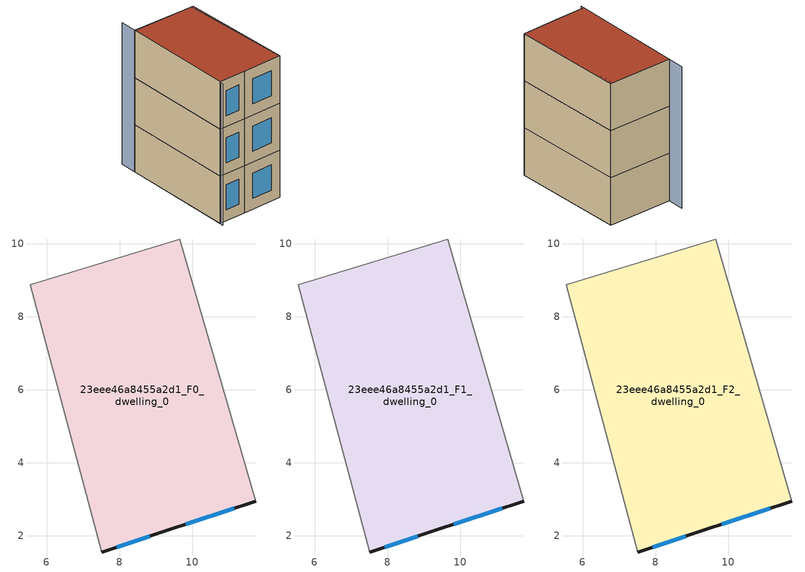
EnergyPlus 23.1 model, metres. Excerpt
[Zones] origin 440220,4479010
23eee46a8455a2d1_F0_dwelling_0
 floor ground (EU_floor_Construction): 9.65,10.14 11.74,2.95 9.23,2.11 7.51,1.55 5.55,8.88 z0
 wall outside (EU_wall_Construction): 7.51,1.55 9.23,2.11 11.74,2.95 z0:3
 wall adiabatic (EU_wall_Construction): 11.74,2.95 9.65,10.14 5.55,8.88 7.51,1.55 z0:3
 window (EU_Window_Construction): 7.92,1.68 8.83,1.98 / 9.82,2.31 11.15,2.75 z0.7:2.3
23eee46a8455a2d1_F1_dwelling_0
 floor to 23eee46a8455a2d1_F0_dwelling_0 (EU_floor_Construction): 9.65,10.14 11.74,2.95 9.23,2.11 7.51,1.55 5.55,8.88 z3
 wall outside (EU_wall_Construction): 7.51,1.55 9.23,2.11 11.74,2.95 z3:6
 wall adiabatic (EU_wall_Construction): 11.74,2.95 9.65,10.14 5.55,8.88 7.51,1.55 z3:6
 window (EU_Window_Construction): 7.92,1.68 8.83,1.98 / 9.82,2.31 11.15,2.75 z3.7:5.3
23eee46a8455a2d1_F2_dwelling_0
 floor to 23eee46a8455a2d1_F1_dwelling_0 (EU_floor_Construction): 9.65,10.14 11.74,2.95 9.23,2.11 7.51,1.55 5.55,8.88 z6
 wall outside (EU_wall_Construction): 7.51,1.55 9.23,2.11 11.74,2.95 z6:9
 wall adiabatic (EU_wall_Construction): 11.74,2.95 9.65,10.14 5.55,8.88 7.51,1.55 z6:9
 window (EU_Window_Construction): 7.92,1.68 8.83,1.98 / 9.82,2.31 11.15,2.75 z6.7:8.3
 roof outside (EU_roof_Construction): 11.74,2.95 9.65,10.14 5.55,8.88 7.51,1.55 9.23,2.11 z9
shading: 5.26,9.96 7.57,1.33 / 11.74,2.95 9.51,10.09 z0:9
[Building]
EU S2 Campaign: North Axis=0; Terrain=City; Solar Distribution=FullExterior
[Site:Location]
Madrid: Latitude=40.5; Longitude=-3.5; Time Zone=1; Elevation=609
[SizingPeriod:WeatherFileDays]
AnnualSizingPeriod: Begin Month=1; Begin Day of Month=1; End Month=12; End Day of Month=31; Day of Week for Start Day=Monday; Use Weather File Daylight Saving Period=No; Use Weather File Rain and Snow Indicators=No
[MATERIAL]
EU_InternalMass_Material: Roughness=MediumRough; Thickness=0.1; Conductivity=1; Density=1800; Specific Heat=900; Thermal Absorptance=0.9; Solar Absorptance=0.7; Visible Absorptance=0.7
[MATERIAL:NOMASS] Roughness=MediumRough; Thermal Absorptance=0.9; Solar Absorptance=0.7; Visible Absorptance=0.7
Name | Thermal Resistance
EU_wall_NoMass | 0.419739
EU_roof_NoMass | 0.352165
EU_floor_NoMass | 0.608284
[WINDOWMATERIAL:SIMPLEGLAZINGSYSTEM]
EU_Window_SimpleGlazing: UFactor=4.8352; Solar Heat Gain Coefficient=0.85; Visible Transmittance=0.85
[CONSTRUCTION]
EU_wall_Construction: EU_wall_NoMass
EU_roof_Construction: EU_roof_NoMass
EU_floor_Construction: EU_floor_NoMass
EU_Window_Construction: EU_Window_SimpleGlazing
EU_InternalMass_Construction: EU_InternalMass_Material
[ZONE] Type=1; Multiplier=1; Ceiling Height=autocalculate; Floor Area=autocalculate; Part of Total Floor Area=Yes
Name | Volume
23eee46a8455a2d1_F0_dwelling_0 | 98.8037
23eee46a8455a2d1_F1_dwelling_0; 23eee46a8455a2d1_F2_dwelling_0 | 98.8044
[INTERNALMASS] Construction=EU_InternalMass_Construction; Surface Area=32.9347
Name | Zone or ZoneList
23eee46a8455a2d1_F0_dwelling_0_EU_InternalMass | 23eee46a8455a2d1_F0_dwelling_0
23eee46a8455a2d1_F1_dwelling_0_EU_InternalMass | 23eee46a8455a2d1_F1_dwelling_0
23eee46a8455a2d1_F2_dwelling_0_EU_InternalMass | 23eee46a8455a2d1_F2_dwelling_0
[OTHEREQUIPMENT] Fuel Type=Electricity; Design Level Calculation Method=Watts/Area; Power per Zone Floor Area=1; Fraction Latent=0; Fraction Radiant=0; Fraction Lost=0; Carbon Dioxide Generation Rate=0; EndUse Subcategory=EU_Step8_InternalGains
Name | Zone or ZoneList or Space or SpaceList | Schedule
EU_Step8_InternalGain_23eee46a8455a2d1_F0_dwelling_0_f000 | 23eee46a8455a2d1_F0_dwelling_0 | EU_Step8_GainSchedule_23eee46a8455a2d1_F0_dwelling_0_f000
EU_Step8_InternalGain_23eee46a8455a2d1_F1_dwelling_0_f000 | 23eee46a8455a2d1_F1_dwelling_0 | EU_Step8_GainSchedule_23eee46a8455a2d1_F1_dwelling_0_f000
EU_Step8_InternalGain_23eee46a8455a2d1_F2_dwelling_0_f000 | 23eee46a8455a2d1_F2_dwelling_0 | EU_Step8_GainSchedule_23eee46a8455a2d1_F2_dwelling_0_f000
[ZONEVENTILATION:DESIGNFLOWRATE] Schedule=EU_AlwaysOn; Design Flow Rate Calculation Method=AirChanges/Hour; Air Changes per Hour=0.703302; Ventilation Type=Natural; Fan Pressure Rise=0; Fan Total Efficiency=1; Constant Term Coefficient=1; Temperature Term Coefficient=0; Velocity Term Coefficient=0; Velocity Squared Term Coefficient=0; Minimum Indoor Temperature=-100; Maximum Indoor Temperature=100; Delta Temperature=-100; Minimum Outdoor Temperature=-100; Maximum Outdoor Temperature=100; Maximum Wind Speed=40
Name | Zone or ZoneList or Space or SpaceList
EU_ConstantAir_23eee46a8455a2d1_F0_dwelling_0 | 23eee46a8455a2d1_F0_dwelling_0
EU_ConstantAir_23eee46a8455a2d1_F1_dwelling_0 | 23eee46a8455a2d1_F1_dwelling_0
EU_ConstantAir_23eee46a8455a2d1_F2_dwelling_0 | 23eee46a8455a2d1_F2_dwelling_0
[HVACTEMPLATE:THERMOSTAT] Constant Heating Setpoint=20; Constant Cooling Setpoint=50
EU_HeatOnly_23eee46a8455a2d1_F0_dwelling_0; EU_HeatOnly_23eee46a8455a2d1_F1_dwelling_0; EU_HeatOnly_23eee46a8455a2d1_F2_dwelling_0
[HVACTEMPLATE:ZONE:IDEALLOADSAIRSYSTEM] System Availability Schedule=EU_AlwaysOn; Maximum Heating Supply Air Temperature=50; Minimum Cooling Supply Air Temperature=13; Maximum Heating Supply Air Humidity Ratio=0.0156; Minimum Cooling Supply Air Humidity Ratio=0.0077; Heating Limit=NoLimit; Cooling Limit=NoLimit; Heating Availability Schedule=EU_AlwaysOn; Cooling Availability Schedule=EU_CoolingOff; Dehumidification Control Type=ConstantSensibleHeatRatio; Cooling Sensible Heat Ratio=0.7; Dehumidification Setpoint=60; Humidification Control Type=None; Humidification Setpoint=30; Outdoor Air Method=None; Outdoor Air Flow Rate per Person=0.00944; Outdoor Air Flow Rate per Zone Floor Area=0; Outdoor Air Flow Rate per Zone=0; Demand Controlled Ventilation Type=None; Outdoor Air Economizer Type=NoEconomizer; Heat Recovery Type=None; Sensible Heat Recovery Effectiveness=0.7; Latent Heat Recovery Effectiveness=0.65
Name | Template Thermostat
23eee46a8455a2d1_F0_dwelling_0 | EU_HeatOnly_23eee46a8455a2d1_F0_dwelling_0
23eee46a8455a2d1_F1_dwelling_0 | EU_HeatOnly_23eee46a8455a2d1_F1_dwelling_0
23eee46a8455a2d1_F2_dwelling_0 | EU_HeatOnly_23eee46a8455a2d1_F2_dwelling_0
[SIZING:ZONE] Zone Cooling Design Supply Air Temperature Input Method=SupplyAirTemperature; Zone Cooling Design Supply Air Temperature=13; Zone Heating Design Supply Air Temperature Input Method=SupplyAirTemperature; Zone Heating Design Supply Air Temperature=50; Zone Cooling Design Supply Air Humidity Ratio=0.008; Zone Heating Design Supply Air Humidity Ratio=0.008; Cooling Design Air Flow Method=DesignDay; Cooling Design Air Flow Rate=0; Cooling Minimum Air Flow per Zone Floor Area=0.000762; Cooling Minimum Air Flow=0; Cooling Minimum Air Flow Fraction=0.2; Heating Design Air Flow Method=DesignDay; Heating Design Air Flow Rate=0; Heating Maximum Air Flow per Zone Floor Area=0.002032; Heating Maximum Air Flow=0.141576; Heating Maximum Air Flow Fraction=0.3; Account for Dedicated Outdoor Air System=No; Dedicated Outdoor Air System Control Strategy=NeutralSupplyAir; Dedicated Outdoor Air Low Setpoint Temperature for Design=autosize; Dedicated Outdoor Air High Setpoint Temperature for Design=autosize; Zone Load Sizing Method=Sensible Load Only No Latent Load; Zone Latent Cooling Design Supply Air Humidity Ratio Input Method=HumidityRatioDifference; Zone Cooling Design Supply Air Humidity Ratio Difference=0.005; Zone Latent Heating Design Supply Air Humidity Ratio Input Method=HumidityRatioDifference; Zone Humidification Design Supply Air Humidity Ratio Difference=0.005
23eee46a8455a2d1_F0_dwelling_0; 23eee46a8455a2d1_F1_dwelling_0; 23eee46a8455a2d1_F2_dwelling_0
[SCHEDULE:CONSTANT]
Name | Hourly Value
EU_AlwaysOn | 1
EU_CoolingOff | 0
[SCHEDULE:FILE] Column Number=1; Rows to Skip at Top=0; Number of Hours of Data=8760; Column Separator=Comma; Interpolate to Timestep=No; Minutes per Item=60; Adjust Schedule for Daylight Savings=Yes
Name | File
EU_Step8_GainSchedule_23eee46a8455a2d1_F0_dwelling_0_f000 | ../../schedules/23eee46a8455a2d1/23eee46a8455a2d1_F0_dwelling_0_f000_gain.csv
EU_Step8_GainSchedule_23eee46a8455a2d1_F1_dwelling_0_f000 | ../../schedules/23eee46a8455a2d1/23eee46a8455a2d1_F1_dwelling_0_f000_gain.csv
EU_Step8_GainSchedule_23eee46a8455a2d1_F2_dwelling_0_f000 | ../../schedules/23eee46a8455a2d1/23eee46a8455a2d1_F2_dwelling_0_f000_gain.csv
